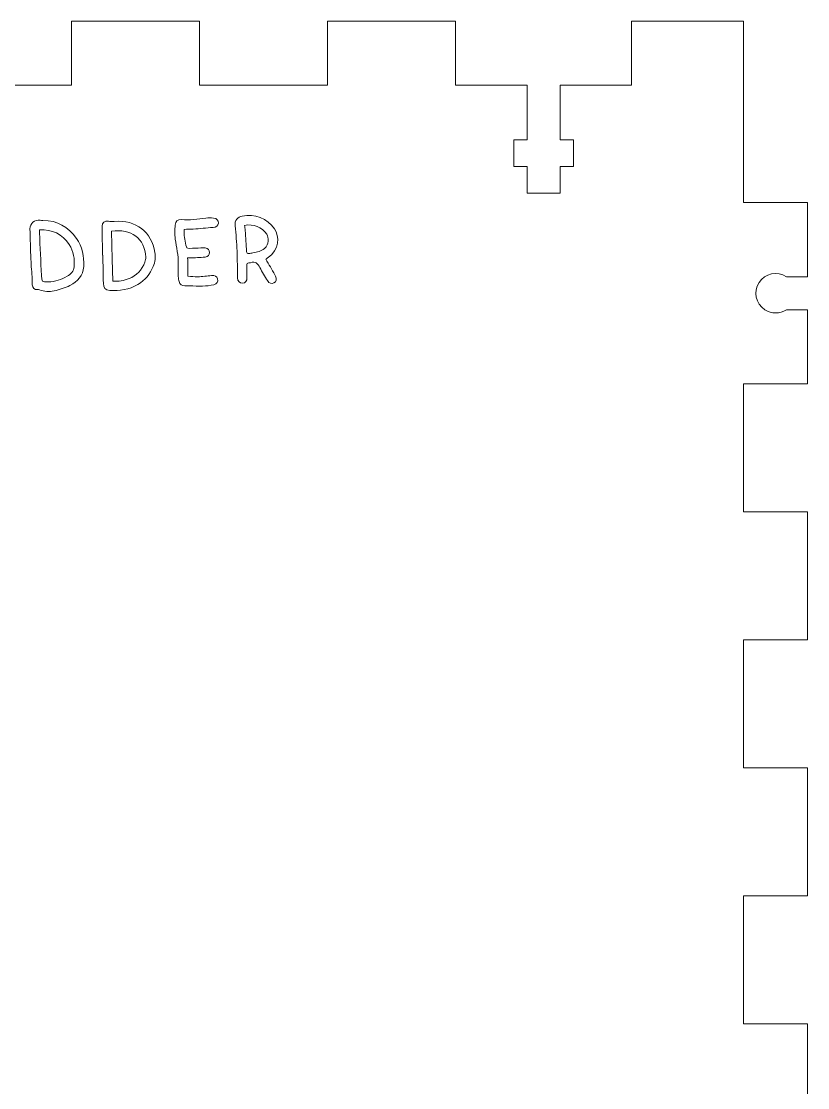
# Model space of a CAD drawing. Header units: inches. Extents: x 30 to 180, y 56 to 256.
# Drawn here: x 106.6 to 180.3, y 156 to 256 of the extents above; entities that cross this region are included whole.
import ezdxf

# ---------------------------------------------------------------- set-up
doc = ezdxf.new("R2010")
doc.units = ezdxf.units.IN
doc.header["$MEASUREMENT"] = 0

# ---------------------------------------------------------------- blocks, each defined once
blk = doc.blocks.new('block 2')
at = {"color": 7, "lineweight": 15, "true_color": 0xffffff}
blk.add_open_spline([(107.638, 231.282), (107.659, 230.982), (107.849, 230.82), (108.148, 230.832)], degree=3, dxfattribs=at)
blk = doc.blocks.new('block 3')
at = {"color": 7, "lineweight": 15, "true_color": 0xffffff}
blk.add_open_spline([(108.148, 230.832), (108.202, 230.833), (108.26, 230.834), (108.31, 230.817)], degree=3, dxfattribs=at)
blk = doc.blocks.new('block 4')
at = {"color": 7, "lineweight": 15, "true_color": 0xffffff}
blk.add_open_spline([(108.31, 230.817), (108.758, 230.654), (109.224, 230.591), (109.681, 230.708)], degree=3, dxfattribs=at)
blk = doc.blocks.new('block 5')
at = {"color": 7, "lineweight": 15, "true_color": 0xffffff}
blk.add_open_spline([(109.681, 230.708), (110.19, 230.838), (110.71, 230.979), (111.174, 231.217)], degree=3, dxfattribs=at)
blk = doc.blocks.new('block 6')
at = {"color": 7, "lineweight": 15, "true_color": 0xffffff}
blk.add_open_spline([(111.174, 231.217), (111.889, 231.583), (112.414, 232.151), (112.463, 233.008)], degree=3, dxfattribs=at)
blk = doc.blocks.new('block 7')
at = {"color": 7, "lineweight": 15, "true_color": 0xffffff}
blk.add_open_spline([(112.463, 233.008), (112.517, 233.953), (112.334, 234.845), (111.772, 235.636)], degree=3, dxfattribs=at)
blk = doc.blocks.new('block 8')
at = {"color": 7, "lineweight": 15, "true_color": 0xffffff}
blk.add_open_spline([(111.772, 235.636), (111.006, 236.716), (109.991, 237.321), (108.645, 237.319)], degree=3, dxfattribs=at)
blk = doc.blocks.new('block 9')
at = {"color": 7, "lineweight": 15, "true_color": 0xffffff}
blk.add_open_spline([(108.645, 237.319), (108.555, 237.319), (108.464, 237.318), (108.375, 237.333)], degree=3, dxfattribs=at)
blk = doc.blocks.new('block 10')
at = {"color": 7, "lineweight": 15, "true_color": 0xffffff}
blk.add_open_spline([(108.375, 237.333), (107.861, 237.42), (107.416, 237.054), (107.428, 236.531)], degree=3, dxfattribs=at)
blk = doc.blocks.new('block 11')
at = {"color": 7, "lineweight": 15, "true_color": 0xffffff}
blk.add_open_spline([(107.428, 236.531), (107.449, 235.579), (107.473, 234.627), (107.512, 233.675)], degree=3, dxfattribs=at)
blk = doc.blocks.new('block 12')
at = {"color": 7, "lineweight": 15, "true_color": 0xffffff}
blk.add_open_spline([(107.512, 233.675), (107.538, 233.051), (107.595, 232.427), (107.637, 231.803)], degree=3, dxfattribs=at)
blk = doc.blocks.new('block 13')
at = {"color": 7, "lineweight": 15, "true_color": 0xffffff}
blk.add_open_spline([(107.637, 231.803), (107.634, 231.803), (107.631, 231.803), (107.627, 231.802)], degree=3, dxfattribs=at)
blk = doc.blocks.new('block 14')
at = {"color": 7, "lineweight": 15, "true_color": 0xffffff}
blk.add_open_spline([(107.627, 231.802), (107.63, 231.629), (107.626, 231.455), (107.638, 231.282)], degree=3, dxfattribs=at)
blk = doc.blocks.new('block 15')
at = {"color": 7, "lineweight": 15, "true_color": 0xffffff}
blk.add_open_spline([(114.302, 231.416), (114.309, 231.016), (114.501, 230.779), (114.901, 230.754)], degree=3, dxfattribs=at)
blk = doc.blocks.new('block 16')
at = {"color": 7, "lineweight": 15, "true_color": 0xffffff}
blk.add_open_spline([(114.901, 230.754), (115.827, 230.697), (116.71, 230.823), (117.536, 231.31)], degree=3, dxfattribs=at)
blk = doc.blocks.new('block 17')
at = {"color": 7, "lineweight": 15, "true_color": 0xffffff}
blk.add_open_spline([(117.536, 231.31), (118.226, 231.716), (118.664, 232.298), (118.984, 233.004)], degree=3, dxfattribs=at)
blk = doc.blocks.new('block 18')
at = {"color": 7, "lineweight": 15, "true_color": 0xffffff}
blk.add_open_spline([(118.984, 233.004), (119.175, 233.427), (119.208, 233.868), (119.135, 234.312)], degree=3, dxfattribs=at)
blk = doc.blocks.new('block 19')
at = {"color": 7, "lineweight": 15, "true_color": 0xffffff}
blk.add_open_spline([(119.135, 234.312), (118.823, 236.228), (117.402, 237.386), (115.306, 237.235)], degree=3, dxfattribs=at)
blk = doc.blocks.new('block 20')
at = {"color": 7, "lineweight": 15, "true_color": 0xffffff}
blk.add_open_spline([(115.306, 237.235), (115.135, 237.223), (114.957, 237.21), (114.789, 237.239)], degree=3, dxfattribs=at)
blk = doc.blocks.new('block 21')
at = {"color": 7, "lineweight": 15, "true_color": 0xffffff}
blk.add_open_spline([(114.789, 237.239), (114.429, 237.302), (114.187, 237.138), (114.19, 236.776)], degree=3, dxfattribs=at)
blk = doc.blocks.new('block 22')
at = {"color": 7, "lineweight": 15, "true_color": 0xffffff}
blk.add_open_spline([(114.19, 236.776), (114.195, 235.873), (114.217, 234.969), (114.232, 234.065)], degree=3, dxfattribs=at)
blk = doc.blocks.new('block 23')
at = {"color": 7, "lineweight": 15, "true_color": 0xffffff}
blk.add_open_spline([(114.232, 234.065), (114.24, 234.064), (114.25, 234.064), (114.258, 234.064)], degree=3, dxfattribs=at)
blk = doc.blocks.new('block 24')
at = {"color": 7, "lineweight": 15, "true_color": 0xffffff}
blk.add_open_spline([(114.258, 234.064), (114.272, 233.182), (114.288, 232.299), (114.302, 231.416)], degree=3, dxfattribs=at)
blk = doc.blocks.new('block 74')
at = {"color": 7, "lineweight": 15, "true_color": 0xffffff}
blk.add_open_spline([(127.3, 237.727), (126.921, 237.645), (126.585, 237.321), (126.645, 236.816)], degree=3, dxfattribs=at)
blk = doc.blocks.new('block 75')
at = {"color": 7, "lineweight": 15, "true_color": 0xffffff}
blk.add_open_spline([(126.645, 236.816), (126.738, 236.03), (126.798, 235.239), (126.833, 234.448)], degree=3, dxfattribs=at)
blk = doc.blocks.new('block 76')
at = {"color": 7, "lineweight": 15, "true_color": 0xffffff}
blk.add_open_spline([(126.833, 234.448), (126.87, 233.607), (126.855, 232.764), (126.877, 231.923), (126.885, 231.604), (127.088, 231.414), (127.352, 231.433)], degree=3, knots=[0, 0, 0, 0, 1, 1, 1, 2, 2, 2, 2], dxfattribs=at)
blk = doc.blocks.new('block 77')
at = {"color": 7, "lineweight": 15, "true_color": 0xffffff}
blk.add_open_spline([(127.352, 231.433), (127.619, 231.451), (127.768, 231.659), (127.759, 231.985)], degree=3, dxfattribs=at)
blk = doc.blocks.new('block 78')
at = {"color": 7, "lineweight": 15, "true_color": 0xffffff}
blk.add_open_spline([(127.759, 231.985), (127.748, 232.353), (127.749, 232.723), (127.734, 233.09)], degree=3, dxfattribs=at)
blk = doc.blocks.new('block 79')
at = {"color": 7, "lineweight": 15, "true_color": 0xffffff}
blk.add_open_spline([(127.734, 233.09), (127.727, 233.253), (127.77, 233.343), (127.948, 233.331)], degree=3, dxfattribs=at)
blk = doc.blocks.new('block 80')
at = {"color": 7, "lineweight": 15, "true_color": 0xffffff}
blk.add_open_spline([(127.948, 233.331), (127.996, 233.328), (128.049, 233.329), (128.093, 233.346)], degree=3, dxfattribs=at)
blk = doc.blocks.new('block 81')
at = {"color": 7, "lineweight": 15, "true_color": 0xffffff}
blk.add_open_spline([(128.093, 233.346), (128.553, 233.527), (128.775, 233.269), (128.967, 232.903)], degree=3, dxfattribs=at)
blk = doc.blocks.new('block 82')
at = {"color": 7, "lineweight": 15, "true_color": 0xffffff}
blk.add_open_spline([(128.967, 232.903), (129.187, 232.485), (129.433, 232.081), (129.672, 231.672)], degree=3, dxfattribs=at)
blk = doc.blocks.new('block 83')
at = {"color": 7, "lineweight": 15, "true_color": 0xffffff}
blk.add_open_spline([(129.672, 231.672), (129.82, 231.419), (130.064, 231.334), (130.288, 231.453)], degree=3, dxfattribs=at)
blk = doc.blocks.new('block 84')
at = {"color": 7, "lineweight": 15, "true_color": 0xffffff}
blk.add_open_spline([(130.288, 231.453), (130.516, 231.573), (130.583, 231.843), (130.45, 232.105)], degree=3, dxfattribs=at)
blk = doc.blocks.new('block 85')
at = {"color": 7, "lineweight": 15, "true_color": 0xffffff}
blk.add_open_spline([(130.45, 232.105), (130.428, 232.149), (130.402, 232.19), (130.378, 232.231)], degree=3, dxfattribs=at)
blk = doc.blocks.new('block 86')
at = {"color": 7, "lineweight": 15, "true_color": 0xffffff}
blk.add_open_spline([(130.378, 232.231), (130.097, 232.712), (129.816, 233.191), (129.523, 233.69)], degree=3, dxfattribs=at)
blk = doc.blocks.new('block 87')
at = {"color": 7, "lineweight": 15, "true_color": 0xffffff}
blk.add_open_spline([(129.523, 233.69), (129.603, 233.742), (129.673, 233.787), (129.741, 233.833), (130.818, 234.559), (130.799, 235.855), (130.349, 236.517)], degree=3, knots=[0, 0, 0, 0, 1, 1, 1, 2, 2, 2, 2], dxfattribs=at)
blk = doc.blocks.new('block 88')
at = {"color": 7, "lineweight": 15, "true_color": 0xffffff}
blk.add_open_spline([(130.349, 236.517), (129.67, 237.518), (128.482, 237.981), (127.3, 237.727)], degree=3, dxfattribs=at)
blk = doc.blocks.new('block 89')
at = {"color": 7, "lineweight": 15, "true_color": 0xffffff}
blk.add_open_spline([(124.589, 236.664), (124.882, 236.685), (125.071, 236.816), (125.09, 237.059)], degree=3, dxfattribs=at)
blk = doc.blocks.new('block 90')
at = {"color": 7, "lineweight": 15, "true_color": 0xffffff}
blk.add_open_spline([(125.09, 237.059), (125.11, 237.323), (124.937, 237.52), (124.63, 237.543)], degree=3, dxfattribs=at)
blk = doc.blocks.new('block 91')
at = {"color": 7, "lineweight": 15, "true_color": 0xffffff}
blk.add_open_spline([(124.63, 237.543), (124.388, 237.561), (124.142, 237.569), (123.902, 237.545)], degree=3, dxfattribs=at)
blk = doc.blocks.new('block 92')
at = {"color": 7, "lineweight": 15, "true_color": 0xffffff}
blk.add_open_spline([(123.902, 237.545), (123.143, 237.467), (122.392, 237.307), (121.619, 237.396)], degree=3, dxfattribs=at)
blk = doc.blocks.new('block 93')
at = {"color": 7, "lineweight": 15, "true_color": 0xffffff}
blk.add_open_spline([(121.619, 237.396), (121.273, 237.435), (121.054, 237.234), (121.034, 236.884)], degree=3, dxfattribs=at)
blk = doc.blocks.new('block 94')
at = {"color": 7, "lineweight": 15, "true_color": 0xffffff}
blk.add_open_spline([(121.034, 236.884), (121.009, 236.45), (120.988, 236.005), (121.045, 235.575)], degree=3, dxfattribs=at)
blk = doc.blocks.new('block 95')
at = {"color": 7, "lineweight": 15, "true_color": 0xffffff}
blk.add_open_spline([(121.045, 235.575), (121.15, 234.798), (121.344, 234.034), (121.316, 233.24)], degree=3, dxfattribs=at)
blk = doc.blocks.new('block 96')
at = {"color": 7, "lineweight": 15, "true_color": 0xffffff}
blk.add_open_spline([(121.316, 233.24), (121.302, 232.851), (121.312, 232.461), (121.325, 232.072)], degree=3, dxfattribs=at)
blk = doc.blocks.new('block 97')
at = {"color": 7, "lineweight": 15, "true_color": 0xffffff}
blk.add_open_spline([(121.325, 232.072), (121.331, 231.906), (121.361, 231.739), (121.404, 231.58)], degree=3, dxfattribs=at)
blk = doc.blocks.new('block 98')
at = {"color": 7, "lineweight": 15, "true_color": 0xffffff}
blk.add_open_spline([(121.404, 231.58), (121.479, 231.299), (121.654, 231.182), (121.94, 231.189)], degree=3, dxfattribs=at)
blk = doc.blocks.new('block 99')
at = {"color": 7, "lineweight": 15, "true_color": 0xffffff}
blk.add_open_spline([(121.94, 231.189), (122.093, 231.193), (122.246, 231.194), (122.399, 231.19)], degree=3, dxfattribs=at)
blk = doc.blocks.new('block 100')
at = {"color": 7, "lineweight": 15, "true_color": 0xffffff}
blk.add_open_spline([(122.399, 231.19), (122.801, 231.178), (123.204, 231.138), (123.605, 231.154)], degree=3, dxfattribs=at)
blk = doc.blocks.new('block 101')
at = {"color": 7, "lineweight": 15, "true_color": 0xffffff}
blk.add_open_spline([(123.605, 231.154), (123.958, 231.168), (124.312, 231.223), (124.658, 231.293)], degree=3, dxfattribs=at)
blk = doc.blocks.new('block 102')
at = {"color": 7, "lineweight": 15, "true_color": 0xffffff}
blk.add_open_spline([(124.658, 231.293), (124.933, 231.35), (125.067, 231.597), (125.006, 231.846)], degree=3, dxfattribs=at)
blk = doc.blocks.new('block 103')
at = {"color": 7, "lineweight": 15, "true_color": 0xffffff}
blk.add_open_spline([(125.006, 231.846), (124.947, 232.085), (124.732, 232.191), (124.45, 232.155)], degree=3, dxfattribs=at)
blk = doc.blocks.new('block 104')
at = {"color": 7, "lineweight": 15, "true_color": 0xffffff}
blk.add_open_spline([(124.45, 232.155), (124.016, 232.102), (123.581, 232.051), (123.144, 232.034)], degree=3, dxfattribs=at)
blk = doc.blocks.new('block 105')
at = {"color": 7, "lineweight": 15, "true_color": 0xffffff}
blk.add_open_spline([(123.144, 232.034), (122.837, 232.021), (122.526, 232.066), (122.23, 232.084)], degree=3, dxfattribs=at)
blk = doc.blocks.new('block 106')
at = {"color": 7, "lineweight": 15, "true_color": 0xffffff}
blk.add_open_spline([(122.23, 232.084), (122.22, 232.674), (122.211, 233.234), (122.202, 233.798)], degree=3, dxfattribs=at)
blk = doc.blocks.new('block 107')
at = {"color": 7, "lineweight": 15, "true_color": 0xffffff}
blk.add_open_spline([(122.202, 233.798), (122.278, 233.799), (122.325, 233.798), (122.373, 233.801)], degree=3, dxfattribs=at)
blk = doc.blocks.new('block 108')
at = {"color": 7, "lineweight": 15, "true_color": 0xffffff}
blk.add_open_spline([(122.373, 233.801), (122.866, 233.827), (123.36, 233.843), (123.851, 233.883)], degree=3, dxfattribs=at)
blk = doc.blocks.new('block 109')
at = {"color": 7, "lineweight": 15, "true_color": 0xffffff}
blk.add_open_spline([(123.851, 233.883), (124.109, 233.905), (124.254, 234.082), (124.256, 234.308)], degree=3, dxfattribs=at)
blk = doc.blocks.new('block 110')
at = {"color": 7, "lineweight": 15, "true_color": 0xffffff}
blk.add_open_spline([(124.256, 234.308), (124.259, 234.542), (124.105, 234.716), (123.843, 234.747)], degree=3, dxfattribs=at)
blk = doc.blocks.new('block 111')
at = {"color": 7, "lineweight": 15, "true_color": 0xffffff}
blk.add_open_spline([(123.843, 234.747), (123.714, 234.765), (123.581, 234.751), (123.449, 234.746)], degree=3, dxfattribs=at)
blk = doc.blocks.new('block 112')
at = {"color": 7, "lineweight": 15, "true_color": 0xffffff}
blk.add_open_spline([(123.449, 234.746), (123.102, 234.732), (122.755, 234.707), (122.407, 234.701)], degree=3, dxfattribs=at)
blk = doc.blocks.new('block 113')
at = {"color": 7, "lineweight": 15, "true_color": 0xffffff}
blk.add_open_spline([(122.407, 234.701), (122.103, 234.696), (122.101, 234.704), (122.04, 235.004)], degree=3, dxfattribs=at)
blk = doc.blocks.new('block 114')
at = {"color": 7, "lineweight": 15, "true_color": 0xffffff}
blk.add_open_spline([(122.04, 235.004), (121.94, 235.487), (121.845, 235.97), (121.89, 236.485)], degree=3, dxfattribs=at)
blk = doc.blocks.new('block 115')
at = {"color": 7, "lineweight": 15, "true_color": 0xffffff}
blk.add_open_spline([(121.89, 236.485), (122.182, 236.49), (122.453, 236.481), (122.722, 236.502)], degree=3, dxfattribs=at)
blk = doc.blocks.new('block 116')
at = {"color": 7, "lineweight": 15, "true_color": 0xffffff}
blk.add_open_spline([(122.722, 236.502), (123.345, 236.549), (123.966, 236.618), (124.589, 236.664)], degree=3, dxfattribs=at)
blk = doc.blocks.new('block 166')
at = {"color": 7, "lineweight": 15, "true_color": 0xffffff}
blk.add_open_spline([(115.194, 231.634), (115.744, 231.56), (116.254, 231.699), (116.71, 231.871)], degree=3, dxfattribs=at)
blk = doc.blocks.new('block 167')
at = {"color": 7, "lineweight": 15, "true_color": 0xffffff}
blk.add_lwpolyline([(115.052, 236.304), (115.131, 233.687), (115.194, 231.634)], dxfattribs=at)
blk = doc.blocks.new('block 168')
at = {"color": 7, "lineweight": 15, "true_color": 0xffffff}
blk.add_open_spline([(118.279, 233.882), (118.187, 235.608), (116.922, 236.596), (115.052, 236.304)], degree=3, dxfattribs=at)
blk = doc.blocks.new('block 169')
at = {"color": 7, "lineweight": 15, "true_color": 0xffffff}
blk.add_open_spline([(118.192, 233.417), (118.243, 233.565), (118.287, 233.729), (118.279, 233.882)], degree=3, dxfattribs=at)
blk = doc.blocks.new('block 170')
at = {"color": 7, "lineweight": 15, "true_color": 0xffffff}
blk.add_open_spline([(116.71, 231.871), (117.415, 232.138), (117.937, 232.674), (118.192, 233.417)], degree=3, dxfattribs=at)
blk = doc.blocks.new('block 171')
at = {"color": 7, "lineweight": 15, "true_color": 0xffffff}
blk.add_open_spline([(111.566, 232.959), (111.62, 233.697), (111.526, 234.408), (111.097, 235.054), (110.436, 236.047), (109.528, 236.505), (108.308, 236.441)], degree=3, knots=[0, 0, 0, 0, 1, 1, 1, 2, 2, 2, 2], dxfattribs=at)
blk = doc.blocks.new('block 172')
at = {"color": 7, "lineweight": 15, "true_color": 0xffffff}
blk.add_open_spline([(108.308, 236.441), (108.31, 236.33), (108.309, 236.249), (108.313, 236.166)], degree=3, dxfattribs=at)
blk = doc.blocks.new('block 173')
at = {"color": 7, "lineweight": 15, "true_color": 0xffffff}
blk.add_open_spline([(108.313, 236.166), (108.374, 234.833), (108.439, 233.499), (108.499, 232.165)], degree=3, dxfattribs=at)
blk = doc.blocks.new('block 174')
at = {"color": 7, "lineweight": 15, "true_color": 0xffffff}
blk.add_open_spline([(108.499, 232.165), (108.525, 231.57), (108.522, 231.56), (109.136, 231.56)], degree=3, dxfattribs=at)
blk = doc.blocks.new('block 175')
at = {"color": 7, "lineweight": 15, "true_color": 0xffffff}
blk.add_open_spline([(109.136, 231.56), (109.777, 231.561), (110.365, 231.796), (110.914, 232.087)], degree=3, dxfattribs=at)
blk = doc.blocks.new('block 176')
at = {"color": 7, "lineweight": 15, "true_color": 0xffffff}
blk.add_open_spline([(110.914, 232.087), (111.24, 232.258), (111.537, 232.559), (111.566, 232.959)], degree=3, dxfattribs=at)
blk = doc.blocks.new('block 177')
at = {"color": 7, "lineweight": 15, "true_color": 0xffffff}
blk.add_open_spline([(129.616, 236.017), (129.166, 236.697), (128.377, 237.024), (127.539, 236.857)], degree=3, dxfattribs=at)
blk = doc.blocks.new('block 178')
at = {"color": 7, "lineweight": 15, "true_color": 0xffffff}
blk.add_open_spline([(127.539, 236.857), (127.558, 236.688), (127.582, 236.531), (127.593, 236.372)], degree=3, dxfattribs=at)
blk = doc.blocks.new('block 179')
at = {"color": 7, "lineweight": 15, "true_color": 0xffffff}
blk.add_open_spline([(127.593, 236.372), (127.642, 235.714), (127.692, 235.055), (127.731, 234.395)], degree=3, dxfattribs=at)
blk = doc.blocks.new('block 180')
at = {"color": 7, "lineweight": 15, "true_color": 0xffffff}
blk.add_open_spline([(127.731, 234.395), (127.74, 234.25), (127.786, 234.192), (127.93, 234.217)], degree=3, dxfattribs=at)
blk = doc.blocks.new('block 181')
at = {"color": 7, "lineweight": 15, "true_color": 0xffffff}
blk.add_open_spline([(127.93, 234.217), (128.06, 234.238), (128.192, 234.252), (128.321, 234.275)], degree=3, dxfattribs=at)
blk = doc.blocks.new('block 182')
at = {"color": 7, "lineweight": 15, "true_color": 0xffffff}
blk.add_open_spline([(128.321, 234.275), (128.711, 234.347), (129.097, 234.411), (129.41, 234.698)], degree=3, dxfattribs=at)
blk = doc.blocks.new('block 183')
at = {"color": 7, "lineweight": 15, "true_color": 0xffffff}
blk.add_open_spline([(129.41, 234.698), (129.821, 235.076), (129.812, 235.722), (129.616, 236.017)], degree=3, dxfattribs=at)
blk = doc.blocks.new('block 188')
at = {"color": 7, "lineweight": 15, "true_color": 0xffffff}
blk.add_lwpolyline([(180.304, 228.942), (180.304, 221.992)], dxfattribs=at)
blk = doc.blocks.new('block 189')
at = {"color": 7, "lineweight": 15, "true_color": 0xffffff}
blk.add_lwpolyline([(180.304, 221.992), (174.304, 221.992)], dxfattribs=at)
blk = doc.blocks.new('block 190')
at = {"color": 7, "lineweight": 15, "true_color": 0xffffff}
blk.add_lwpolyline([(174.304, 221.992), (174.304, 209.992)], dxfattribs=at)
blk = doc.blocks.new('block 191')
at = {"color": 7, "lineweight": 15, "true_color": 0xffffff}
blk.add_lwpolyline([(174.304, 209.992), (180.304, 209.992)], dxfattribs=at)
blk = doc.blocks.new('block 192')
at = {"color": 7, "lineweight": 15, "true_color": 0xffffff}
blk.add_lwpolyline([(180.304, 209.992), (180.304, 197.992)], dxfattribs=at)
blk = doc.blocks.new('block 193')
at = {"color": 7, "lineweight": 15, "true_color": 0xffffff}
blk.add_lwpolyline([(180.304, 197.992), (174.304, 197.992)], dxfattribs=at)
blk = doc.blocks.new('block 194')
at = {"color": 7, "lineweight": 15, "true_color": 0xffffff}
blk.add_lwpolyline([(174.304, 197.992), (174.304, 185.992)], dxfattribs=at)
blk = doc.blocks.new('block 195')
at = {"color": 7, "lineweight": 15, "true_color": 0xffffff}
blk.add_lwpolyline([(174.304, 185.992), (180.304, 185.992)], dxfattribs=at)
blk = doc.blocks.new('block 196')
at = {"color": 7, "lineweight": 15, "true_color": 0xffffff}
blk.add_lwpolyline([(180.304, 185.992), (180.304, 173.992)], dxfattribs=at)
blk = doc.blocks.new('block 197')
at = {"color": 7, "lineweight": 15, "true_color": 0xffffff}
blk.add_lwpolyline([(180.304, 173.992), (174.304, 173.992)], dxfattribs=at)
blk = doc.blocks.new('block 198')
at = {"color": 7, "lineweight": 15, "true_color": 0xffffff}
blk.add_lwpolyline([(174.304, 173.992), (174.304, 161.992)], dxfattribs=at)
blk = doc.blocks.new('block 199')
at = {"color": 7, "lineweight": 15, "true_color": 0xffffff}
blk.add_lwpolyline([(174.304, 161.992), (180.304, 161.992)], dxfattribs=at)
blk = doc.blocks.new('block 200')
at = {"color": 7, "lineweight": 15, "true_color": 0xffffff}
blk.add_lwpolyline([(180.304, 161.992), (180.304, 149.992)], dxfattribs=at)
blk = doc.blocks.new('block 320')
at = {"color": 7, "lineweight": 15, "true_color": 0xffffff}
blk.add_lwpolyline([(99.304, 249.992), (111.304, 249.992)], dxfattribs=at)
blk = doc.blocks.new('block 321')
at = {"color": 7, "lineweight": 15, "true_color": 0xffffff}
blk.add_lwpolyline([(111.304, 249.992), (111.304, 255.992)], dxfattribs=at)
blk = doc.blocks.new('block 322')
at = {"color": 7, "lineweight": 15, "true_color": 0xffffff}
blk.add_lwpolyline([(111.304, 255.992), (123.304, 255.992)], dxfattribs=at)
blk = doc.blocks.new('block 323')
at = {"color": 7, "lineweight": 15, "true_color": 0xffffff}
blk.add_lwpolyline([(123.304, 255.992), (123.304, 249.992)], dxfattribs=at)
blk = doc.blocks.new('block 324')
at = {"color": 7, "lineweight": 15, "true_color": 0xffffff}
blk.add_lwpolyline([(123.304, 249.992), (135.304, 249.992)], dxfattribs=at)
blk = doc.blocks.new('block 325')
at = {"color": 7, "lineweight": 15, "true_color": 0xffffff}
blk.add_lwpolyline([(135.304, 249.992), (135.304, 255.992)], dxfattribs=at)
blk = doc.blocks.new('block 326')
at = {"color": 7, "lineweight": 15, "true_color": 0xffffff}
blk.add_lwpolyline([(135.304, 255.992), (147.304, 255.992)], dxfattribs=at)
blk = doc.blocks.new('block 327')
at = {"color": 7, "lineweight": 15, "true_color": 0xffffff}
blk.add_lwpolyline([(147.304, 255.992), (147.304, 249.992)], dxfattribs=at)
blk = doc.blocks.new('block 328')
at = {"color": 7, "lineweight": 15, "true_color": 0xffffff}
blk.add_lwpolyline([(147.304, 249.992), (154.004, 249.992)], dxfattribs=at)
blk = doc.blocks.new('block 329')
at = {"color": 7, "lineweight": 15, "true_color": 0xffffff}
blk.add_lwpolyline([(154.004, 249.992), (154.004, 244.892)], dxfattribs=at)
blk = doc.blocks.new('block 330')
at = {"color": 7, "lineweight": 15, "true_color": 0xffffff}
blk.add_lwpolyline([(154.004, 244.892), (152.754, 244.892)], dxfattribs=at)
blk = doc.blocks.new('block 331')
at = {"color": 7, "lineweight": 15, "true_color": 0xffffff}
blk.add_lwpolyline([(152.754, 244.892), (152.754, 242.392)], dxfattribs=at)
blk = doc.blocks.new('block 332')
at = {"color": 7, "lineweight": 15, "true_color": 0xffffff}
blk.add_lwpolyline([(152.754, 242.392), (154.004, 242.392)], dxfattribs=at)
blk = doc.blocks.new('block 333')
at = {"color": 7, "lineweight": 15, "true_color": 0xffffff}
blk.add_lwpolyline([(154.004, 242.392), (154.004, 239.892)], dxfattribs=at)
blk = doc.blocks.new('block 334')
at = {"color": 7, "lineweight": 15, "true_color": 0xffffff}
blk.add_lwpolyline([(154.004, 239.892), (157.104, 239.892)], dxfattribs=at)
blk = doc.blocks.new('block 335')
at = {"color": 7, "lineweight": 15, "true_color": 0xffffff}
blk.add_lwpolyline([(157.104, 239.892), (157.104, 242.392)], dxfattribs=at)
blk = doc.blocks.new('block 336')
at = {"color": 7, "lineweight": 15, "true_color": 0xffffff}
blk.add_lwpolyline([(157.104, 242.392), (158.354, 242.392)], dxfattribs=at)
blk = doc.blocks.new('block 337')
at = {"color": 7, "lineweight": 15, "true_color": 0xffffff}
blk.add_lwpolyline([(158.354, 242.392), (158.354, 244.892)], dxfattribs=at)
blk = doc.blocks.new('block 338')
at = {"color": 7, "lineweight": 15, "true_color": 0xffffff}
blk.add_lwpolyline([(158.354, 244.892), (157.104, 244.892)], dxfattribs=at)
blk = doc.blocks.new('block 339')
at = {"color": 7, "lineweight": 15, "true_color": 0xffffff}
blk.add_lwpolyline([(157.104, 244.892), (157.104, 249.992)], dxfattribs=at)
blk = doc.blocks.new('block 340')
at = {"color": 7, "lineweight": 15, "true_color": 0xffffff}
blk.add_lwpolyline([(157.104, 249.992), (163.804, 249.992)], dxfattribs=at)
blk = doc.blocks.new('block 341')
at = {"color": 7, "lineweight": 15, "true_color": 0xffffff}
blk.add_lwpolyline([(163.804, 249.992), (163.804, 255.992)], dxfattribs=at)
blk = doc.blocks.new('block 342')
at = {"color": 7, "lineweight": 15, "true_color": 0xffffff}
blk.add_lwpolyline([(163.804, 255.992), (174.304, 255.992)], dxfattribs=at)
blk = doc.blocks.new('block 343')
at = {"color": 7, "lineweight": 15, "true_color": 0xffffff}
blk.add_lwpolyline([(174.304, 255.992), (174.304, 238.992)], dxfattribs=at)
blk = doc.blocks.new('block 344')
at = {"color": 7, "lineweight": 15, "true_color": 0xffffff}
blk.add_lwpolyline([(174.304, 238.992), (180.304, 238.992)], dxfattribs=at)
blk = doc.blocks.new('block 345')
at = {"color": 7, "lineweight": 15, "true_color": 0xffffff}
blk.add_lwpolyline([(180.304, 238.992), (180.304, 232.042)], dxfattribs=at)
blk = doc.blocks.new('block 346')
at = {"color": 7, "lineweight": 15, "true_color": 0xffffff}
blk.add_lwpolyline([(178.314, 232.042), (180.304, 232.042)], dxfattribs=at)
blk = doc.blocks.new('block 347')
at = {"color": 7, "lineweight": 15, "true_color": 0xffffff}
blk.add_lwpolyline([(178.314, 228.942), (180.304, 228.942)], dxfattribs=at)
blk = doc.blocks.new('block 351')
at = {"color": 7, "lineweight": 15, "true_color": 0xffffff}
blk.add_open_spline([(178.314, 232.042), (177.458, 232.6), (176.312, 232.358), (175.754, 231.502), (175.196, 230.646), (175.438, 229.5), (176.294, 228.942), (176.908, 228.542), (177.7, 228.542), (178.314, 228.942)], degree=3, knots=[0, 0, 0, 0, 1, 1, 1, 2, 2, 2, 3, 3, 3, 3], dxfattribs=at)

msp = doc.modelspace()

# ---------------------------------------------------------------- block references
for name in ['block 321', 'block 322', 'block 323', 'block 325', 'block 326', 'block 327', 'block 341', 'block 342', 'block 343', 'block 320', 'block 324', 'block 328', 'block 329', 'block 339', 'block 340', 'block 330', 'block 331', 'block 338', 'block 337', 'block 332', 'block 333', 'block 335', 'block 336', 'block 334', 'block 344', 'block 345', 'block 10', 'block 9', 'block 8', 'block 21', 'block 20', 'block 19', 'block 93', 'block 92', 'block 91', 'block 89', 'block 90', 'block 74', 'block 88', 'block 177', 'block 11', 'block 171', 'block 172', 'block 173', 'block 22', 'block 168', 'block 167', 'block 94', 'block 114', 'block 115', 'block 116', 'block 75', 'block 178', 'block 179', 'block 183', 'block 87', 'block 7', 'block 95', 'block 113', 'block 23', 'block 24', 'block 18', 'block 112', 'block 111', 'block 110', 'block 109', 'block 76', 'block 180', 'block 181', 'block 182', 'block 12', 'block 6', 'block 170', 'block 17', 'block 169', 'block 96', 'block 107', 'block 106', 'block 108', 'block 79', 'block 78', 'block 80', 'block 81', 'block 86', 'block 174', 'block 175', 'block 176', 'block 97', 'block 105', 'block 104', 'block 103', 'block 82', 'block 84', 'block 85', 'block 351', 'block 346', 'block 14', 'block 13', 'block 2', 'block 5', 'block 15', 'block 16', 'block 166', 'block 98', 'block 99', 'block 100', 'block 101', 'block 102', 'block 77', 'block 83', 'block 3', 'block 4', 'block 347', 'block 188', 'block 189', 'block 190', 'block 191', 'block 192', 'block 193', 'block 194', 'block 195', 'block 196', 'block 197', 'block 198', 'block 199', 'block 200']:
    msp.add_blockref(name, (0, 0))

doc.saveas('drawing.dxf')
